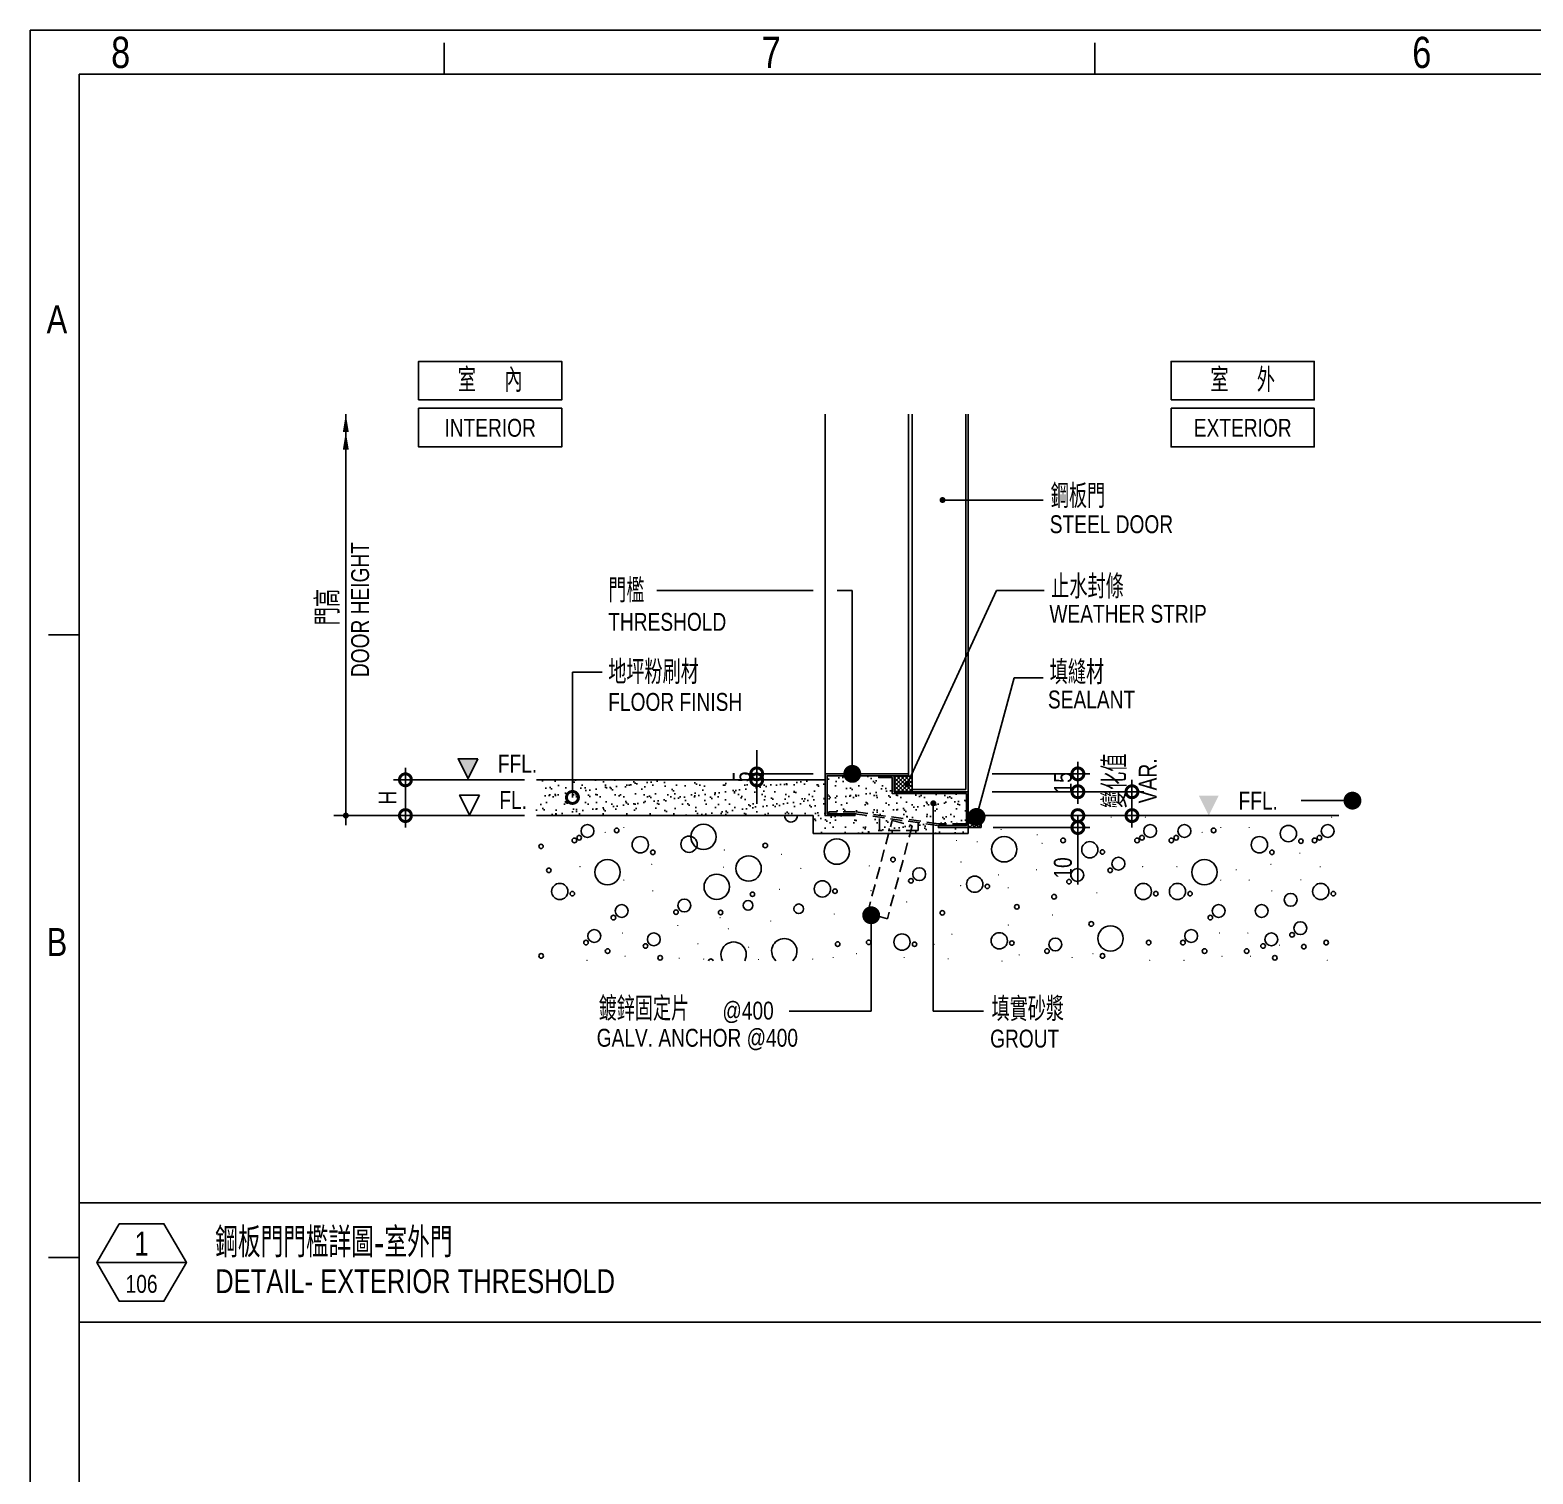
# Model space of a CAD drawing. Extents: x -14231 to 413940, y -171733 to 124993.
# Drawn here: x -10.9 to 241.1, y 329.7 to 571.9 of the extents above; entities that cross this region are included whole.
import ezdxf
from ezdxf.enums import TextEntityAlignment as Align

# ---------------------------------------------------------------- set-up
doc = ezdxf.new("R2010")
doc.units = 0
doc.header["$LTSCALE"] = 8
doc.linetypes.add('HIDDEN', pattern=[0.375, 0.25, -0.125])
doc.layers.get('0').update_dxf_attribs({"color": 1, "linetype": 'CONTINUOUS'})
doc.layers.get('Defpoints').update_dxf_attribs({"linetype": 'CONTINUOUS'})
for name, color, linetype in [('1', 1, 'CONTINUOUS'), ('2', 2, 'CONTINUOUS'), ('3', 3, 'CONTINUOUS'), ('BOR', 1, 'CONTINUOUS'), ('DIM', 1, 'CONTINUOUS'), ('NOTE', 2, 'CONTINUOUS'), ('SECTIONS', 3, 'CONTINUOUS'), ('TEXT', 2, 'CONTINUOUS')]:
    doc.layers.add(name, color=color, linetype=linetype)
doc.styles.add('ACADCHN6', font='CTCICHN0.shx', dxfattribs={"bigfont": 'ACADCHN6.shx'})
doc.styles.add('CTCIL_A1_DWG$0$ARIAL', font='Arial')
doc.styles.add('S1', font='AUCAD', dxfattribs={"width": 0.8, "height": 3})
doc.dimstyles.new('CTCI_ARCHI-5', dxfattribs={"dimtxt": 3, "dimasz": 4, "dimexe": 2, "dimexo": 2, "dimgap": 1, "dimtad": 3, "dimlfac": 5, "dimzin": 9, "dimdsep": 46, "dimtxsty": 'S1', "dimblk": 'DOTSMALL', "dimcen": 0, "dimdle": 2, "dimclrd": 1, "dimclre": 1, "dimclrt": 2, "dimadec": 0, "dimazin": 0, "dimtfac": 1, "dimtmove": 0, "dimatfit": 3, "dimldrblk": 'DOTSMALL', "dimfxl": 1, "dimtolj": 1, "dimtzin": 0, "dimarcsym": 0})
doc.dimstyles.new('CTCI_CVLLEADER', dxfattribs={"dimtxt": 3, "dimasz": 3, "dimexe": 2, "dimexo": 2, "dimgap": 1, "dimtad": 0, "dimtih": 1, "dimtoh": 1, "dimdec": 4, "dimlfac": 100, "dimzin": 0, "dimdsep": 46, "dimtxsty": 'S1', "dimblk": 'DTARROWF', "dimcen": 2, "dimclrd": 1, "dimclre": 1, "dimclrt": 2, "dimadec": 0, "dimazin": 0, "dimtfac": 1, "dimtdec": 4, "dimtofl": 0, "dimtmove": 0, "dimatfit": 3, "dimldrblk": 'DTARROWF', "dimfxl": 1, "dimtolj": 1, "dimtzin": 0, "dimarcsym": 0})

# ---------------------------------------------------------------- blocks, each defined once
blk = doc.blocks.new('DTARROWF')
at = {"color": 0, "const_width": 0.5}
blk.add_lwpolyline([(-0.25, 0, 1), (0.25, 0, 1)], format="xyb", close=True, dxfattribs=at)
blk = doc.blocks.new('_DotSmall')
at = {"color": 0, "linetype": 'ByBlock', "const_width": 0.5}
blk.add_lwpolyline([(-0.0625, 0, 1), (0.0625, 0, 1)], format="xyb", close=True, dxfattribs=at)
blk = doc.blocks.new('*D13')
at = {"layer": '1', "color": 1, "lineweight": -2, "transparency": 16777216}
for p, q in [((110.93, 447.15), (110.93, 451.15)), ((120.4, 447.15), (108.93, 447.15)), ((118.4, 446.15), (108.93, 446.15)), ((110.93, 446.15), (110.93, 447.15)), ((110.93, 446.15), (110.93, 442.15))]:
    blk.add_line(p, q, dxfattribs=at)
at = {"layer": 'Defpoints', "color": 0, "transparency": 16777216}
for p in [(110.93, 447.15), (120.4, 446.15), (122.4, 447.15)]:
    blk.add_point(p, dxfattribs=at)
at = {"layer": '1', "color": 1, "lineweight": -2, "transparency": 16777216, "xscale": 4, "yscale": 4, "zscale": 4}
for p, rotation in [((110.93, 447.15), 270), ((110.93, 446.15), 90)]:
    blk.add_blockref('_DotSmall', p, dxfattribs=dict(at, rotation=rotation))
at = {"layer": '1', "color": 2, "transparency": 16777216, "insert": (108.43, 446.65), "char_height": 3, "attachment_point": 5, "rotation": 90, "style": 'S1'}
blk.add_mtext('\\A1;5', dxfattribs=at)
blk = doc.blocks.new('*D15')
at = {"layer": '1', "color": 1, "lineweight": -2, "transparency": 16777216}
for p, q in [((164.78, 442.15), (164.78, 449.15)), ((152.4, 447.15), (166.78, 447.15)), ((152.4, 444.15), (166.78, 444.15))]:
    blk.add_line(p, q, dxfattribs=at)
at = {"layer": 'Defpoints', "color": 0, "transparency": 16777216}
for p in [(150.4, 447.15), (164.78, 447.15), (150.4, 444.15)]:
    blk.add_point(p, dxfattribs=at)
at = {"layer": '1', "color": 1, "lineweight": -2, "transparency": 16777216, "xscale": 4, "yscale": 4, "zscale": 4}
for p, rotation in [((164.78, 447.15), 90), ((164.78, 444.15), 270)]:
    blk.add_blockref('_DotSmall', p, dxfattribs=dict(at, rotation=rotation))
at = {"layer": '1', "color": 2, "transparency": 16777216, "insert": (162.28, 445.65), "char_height": 3, "width": 19.6618, "attachment_point": 5, "rotation": 90, "style": 'S1'}
blk.add_mtext('\\A1;15', dxfattribs=at)
blk = doc.blocks.new('*D16')
at = {"layer": '1', "color": 1, "lineweight": -2, "transparency": 16777216}
for p, q in [((173.85, 446.15), (173.85, 438.15)), ((152.4, 444.15), (175.85, 444.15)), ((152.4, 440.15), (175.85, 440.15))]:
    blk.add_line(p, q, dxfattribs=at)
at = {"layer": 'Defpoints', "color": 0, "transparency": 16777216}
for p in [(150.4, 444.15), (150.4, 440.15), (173.85, 440.15)]:
    blk.add_point(p, dxfattribs=at)
at = {"layer": '1', "color": 1, "lineweight": -2, "transparency": 16777216, "xscale": 4, "yscale": 4, "zscale": 4}
for p, rotation in [((173.85, 444.15), 90), ((173.85, 440.15), 270)]:
    blk.add_blockref('_DotSmall', p, dxfattribs=dict(at, rotation=rotation))
at = {"layer": '1', "color": 2, "transparency": 16777216, "insert": (171.35, 442.15), "char_height": 3, "width": 10.7727, "attachment_point": 5, "rotation": 90, "style": 'S1'}
blk.add_mtext('\\A1;{\\fPMingLiU|b0|i0|c136|p18; }', dxfattribs=at)
blk = doc.blocks.new('*D17')
at = {"layer": '1', "color": 1, "lineweight": -2, "transparency": 16777216}
for p, q in [((150.55, 440.15), (166.78, 440.15)), ((164.78, 440.15), (164.78, 436.15)), ((150.55, 438.15), (166.78, 438.15)), ((164.78, 438.15), (164.78, 428.59))]:
    blk.add_line(p, q, dxfattribs=at)
at = {"layer": 'Defpoints', "color": 0, "transparency": 16777216}
for p in [(148.55, 440.15), (164.78, 440.15), (148.55, 438.15)]:
    blk.add_point(p, dxfattribs=at)
at = {"layer": '1', "color": 1, "lineweight": -2, "transparency": 16777216, "xscale": 4, "yscale": 4, "zscale": 4}
for p, rotation in [((164.78, 440.15), 90), ((164.78, 438.15), 270)]:
    blk.add_blockref('_DotSmall', p, dxfattribs=dict(at, rotation=rotation))
at = {"layer": '1', "color": 2, "transparency": 16777216, "insert": (162.28, 431.37), "char_height": 3, "attachment_point": 5, "rotation": 90, "style": 'S1'}
blk.add_mtext('\\A1;10', dxfattribs=at)
blk = doc.blocks.new('CTCIL_A1_DWG')
at = {"linetype": 'Continuous', "lineweight": 25}
for p, q in [((840, 593), (0, 593)), ((0, 593), (0, 1)), ((70.43, 585.5), (70.43, 590.81)), ((181.03, 585.5), (181.03, 590.81)), ((832.65, 585.5), (8.35, 585.5)), ((8.35, 585.5), (8.35, 8.5)), ((8.35, 490.15), (3.13, 490.15)), ((8.35, 384.28), (3.13, 384.28))]:
    blk.add_line(p, q, dxfattribs=at)
at = {"linetype": 'Continuous', "lineweight": 0, "style": 'CTCIL_A1_DWG$0$ARIAL', "width": 0.786}
for s, height, p in [('8', 5.31, (13.78, 586.55)), ('7', 5.31, (124.39, 586.55)), ('6', 5.31, (234.99, 586.55)), ('A', 4.78, (2.82, 541.44)), ('B', 4.78, (2.82, 435.56))]:
    blk.add_text(s, height=height, dxfattribs=at).set_placement(p)

msp = doc.modelspace()

# ---------------------------------------------------------------- hatches: boundary and pattern name
at = {"layer": '1'}
h = msp.add_hatch(dxfattribs=at)
h.set_pattern_fill('AR-SAND', color=2, scale=0.05, style=0)
h.set_pattern_definition([(37.5, (-230.369, 159.8493), (-0.0800016, 2.447066), [0, -1.9304, 0, -2.159, 0, -2.06375]), (7.5, (-230.369, 159.8493), (2.247616, 3.584126), [0, -1.0414, 0, -1.7399, 0, -0.66675]), (327.5, (-231.931, 159.8493), (3.954962, 0.007186), [0, -0.635, 0, -2.286, 0, -2.9845]), (317.5, (-231.931, 159.8493), (3.817782, 1.114647), [0, -0.3175, 0, -1.4986, 0, -1.7145])])
h.paths.add_polyline_path([(110.928, 445.9035, -0.41421356), (110.678, 446.1535), (108.928, 446.1535), (73.9983, 446.1535), (73.9983, 440.1535), (110.678, 440.1535, -0.41421356), (110.928, 440.4035)])
h.paths.add_polyline_path([(122.3983, 446.1535), (118.093, 446.1535), (118.093, 443.4466, -1), (118.093, 442.9466, -1), (118.093, 443.4466), (118.093, 446.1535), (111.178, 446.1535, -0.41421356), (110.928, 445.9035), (110.928, 440.4035, -0.41421356), (111.178, 440.1535), (114.3968, 440.1535), (120.3983, 440.1535), (120.3983, 437.1535), (133.063, 437.1535), (133.197, 437.6535), (131.5089, 437.6535), (131.5089, 439.8863), (127.3983, 440.4735), (127.3983, 440.1535), (122.3983, 440.1535)])
h.paths.add_polyline_path([(146.3983, 438.1535), (141.3983, 438.1535), (141.3983, 438.4735), (137.98, 438.9619), (137.98, 437.6535), (136.7929, 437.6535), (136.6589, 437.1535), (146.3983, 437.1535)])
h.paths.add_polyline_path([(136.7929, 437.6535), (133.197, 437.6535), (133.063, 437.1535), (136.6589, 437.1535)])
h.paths.add_polyline_path([(137.0085, 438.458), (133.6535, 439.357), (133.197, 437.6535), (136.7929, 437.6535)], flags=17)
h.paths.add_polyline_path([(133.6535, 439.357), (137.0085, 438.458), (136.7929, 437.6535), (137.98, 437.6535), (137.98, 438.9619), (131.5089, 439.8863), (131.5089, 437.6535), (133.197, 437.6535)])
h.paths.add_polyline_path([(110.178, 440.4293), (110.178, 445.8777), (105.678, 445.8777), (105.678, 440.4293)], flags=24)
h = msp.add_hatch(dxfattribs=at)
h.set_pattern_fill('ANSI37', color=256, scale=0.15, style=0)
h.set_pattern_definition([(315, (-158.9315, 905.80354), (-0.3367596, -0.3367596), []), (225, (-158.9315, 905.80354), (-0.3367596, 0.3367596), [])])
h.paths.add_polyline_path([(136.9983, 444.2101), (134.0427, 444.2101), (134.0427, 446.7701), (136.9983, 446.7701)])
at = {"layer": '2'}
h = msp.add_hatch(dxfattribs=at)
h.set_pattern_fill('AR-SAND', color=256, scale=0.05, style=0)
h.set_pattern_definition([(37.5, (-179.969, 159.7477), (-0.080002, 2.447066), [0, -1.9304, 0, -2.159, 0, -2.06375]), (7.5, (-179.969, 159.7477), (2.247616, 3.584126), [0, -1.0414, 0, -1.7399, 0, -0.66675]), (327.5, (-181.531, 159.7477), (3.954962, 0.007186), [0, -0.635, 0, -2.286, 0, -2.9845]), (317.5, (-181.531, 159.7477), (3.817782, 1.114647), [0, -0.3175, 0, -1.4986, 0, -1.7145])])
h.paths.add_polyline_path([(146.0783, 443.8335), (133.656, 443.8335), (133.656, 446.5135), (131.3983, 446.5135), (131.3983, 446.8335), (122.7183, 446.8335), (122.7183, 440.4735), (123.0383, 440.4735), (123.0383, 440.7935), (127.4211, 440.7935), (141.4211, 438.7935), (145.7583, 438.7935), (145.7583, 438.4735), (146.0783, 438.4735)])
at = {"layer": 'DIM', "linetype": 'Continuous'}
h = msp.add_hatch(dxfattribs=at)
h.set_pattern_fill('ANSI37', color=1, scale=4, style=0)
h.set_pattern_definition([(315, (-2886.79474, 905.62555), (-0.35355339, -0.35355339), []), (225, (-2886.79474, 905.62555), (-0.35355339, 0.35355339), [])])
h.paths.add_polyline_path([(148.5488, 440.1535), (148.5488, 438.1535), (146.3983, 438.1535), (146.3983, 439.1535), (146.3983, 440.1535, 0.26305147)])

# ---------------------------------------------------------------- linework, layer by layer
at = {"color": 1}
for p, q in [((136.3983, 446.7701), (136.3983, 507.4976)), ((146.3983, 444.1535), (146.3983, 507.4976))]:
    msp.add_line(p, q, dxfattribs=at)
at = {"color": 1, "linetype": 'Continuous'}
msp.add_line((148.5488, 438.1535), (146.3983, 438.1535), dxfattribs=at)
at = {"color": 2}
msp.add_lwpolyline([(136.3983, 446.8335), (122.7183, 446.8335), (122.7183, 440.4735), (127.3983, 440.4735), (127.3983, 440.1535), (122.3983, 440.1535), (122.3983, 447.1535), (136.3983, 447.1535)], close=True, dxfattribs=at)
msp.add_lwpolyline([(131.3983, 446.8335), (131.3983, 446.5135), (133.656, 446.5135), (133.656, 443.8335), (146.0783, 443.8335), (146.0783, 438.4735), (141.3983, 438.4735), (141.3983, 438.1535), (146.3983, 438.1535), (146.3983, 444.1535), (133.976, 444.1535), (133.976, 446.8335)], dxfattribs=at)
at = {"color": 1}
msp.add_lwpolyline([(136.9983, 444.2101), (134.0427, 444.2101), (134.0427, 446.7701), (136.9983, 446.7701)], close=True, dxfattribs=at)
at = {"color": 1, "linetype": 'HIDDEN'}
msp.add_lwpolyline([(132.8293, 422.861), (129.4743, 423.76), (133.6535, 439.357), (137.0085, 438.458)], close=True, dxfattribs=at)
at = {"layer": '1'}
for p, q in [((42.0142, 438.5205), (42.0142, 507.4976)), ((120.3983, 477.9049), (94.172, 477.9049))]:
    msp.add_line(p, q, dxfattribs=at)
at = {"layer": '1', "color": 1}
for p, q in [((71.9983, 446.1535), (50.0142, 446.1535)), ((52.0142, 438.1535), (52.0142, 448.1535)), ((71.9983, 440.1535), (50.0142, 440.1535))]:
    msp.add_line(p, q, dxfattribs=at)
at = {"layer": '1', "const_width": 0.1}
for points in [[(170.3094, 439.8902, 1), (170.4094, 439.8902, 1)], [(176.0504, 439.8902, 1), (176.1504, 439.8902, 1)], [(207.2758, 439.8902, 1), (207.3758, 439.8902, 1)], [(85.4568, 437.3383, 1), (85.5568, 437.3383, 1)], [(88.5825, 438.1586, 1), (88.6825, 438.1586, 1)], [(144.3735, 435.9826, 1), (144.4735, 435.9826, 1)], [(151.8529, 437.8158, 1), (151.9529, 437.8158, 1)], [(157.909, 436.9406, 1), (158.009, 436.9406, 1)], [(185.5618, 437.3383, 1), (185.6618, 437.3383, 1)], [(188.6875, 438.1586, 1), (188.7875, 438.1586, 1)], [(193.4525, 438.1586, 1), (193.5525, 438.1586, 1)], [(105.4457, 434.3857, 1), (105.5457, 434.3857, 1)], [(115.016, 433.6549, 1), (115.116, 433.6549, 1)], [(147.8383, 435.7661, 1), (147.9383, 435.7661, 1)], [(158.7312, 435.4965, 1), (158.8312, 435.4965, 1)], [(201.9636, 433.8468, 1), (202.0636, 433.8468, 1)], [(81.237, 431.5773, 1), (81.337, 431.5773, 1)], [(93.2786, 431.9772, 1), (93.3786, 431.9772, 1)], [(105.3128, 431.5009, 1), (105.4128, 431.5009, 1)], [(118.2725, 431.3016, 1), (118.3725, 431.3016, 1)], [(129.7605, 431.7166, 1), (129.8605, 431.7166, 1)], [(145.1358, 432.366, 1), (145.2358, 432.366, 1)], [(157.7887, 431.0711, 1), (157.8887, 431.0711, 1)], [(161.6709, 432.7583, 1), (161.7709, 432.7583, 1)], [(175.6011, 431.5773, 1), (175.7011, 431.5773, 1)], [(181.342, 431.5773, 1), (181.442, 431.5773, 1)], [(191.2771, 431.0711, 1), (191.3771, 431.0711, 1)], [(197.1, 431.9772, 1), (197.2, 431.9772, 1)], [(205.3687, 431.5773, 1), (205.4687, 431.5773, 1)], [(88.5825, 429.3355, 1), (88.6825, 429.3355, 1)], [(145.0802, 428.4065, 1), (145.1802, 428.4065, 1)], [(151.4158, 430.2014, 1), (151.5158, 430.2014, 1)], [(188.6875, 429.3355, 1), (188.7875, 429.3355, 1)], [(193.4525, 429.3355, 1), (193.5525, 429.3355, 1)], [(202.1229, 429.389, 1), (202.2229, 429.389, 1)], [(93.4379, 427.5194, 1), (93.5379, 427.5194, 1)], [(114.6837, 427.7807, 1), (114.7837, 427.7807, 1)], [(130.0295, 427.5708, 1), (130.1295, 427.5708, 1)], [(153.0625, 428.0341, 1), (153.1625, 428.0341, 1)], [(167.9161, 427.1906, 1), (168.0161, 427.1906, 1)], [(197.2593, 427.5194, 1), (197.3593, 427.5194, 1)], [(123.8616, 423.6474, 1), (123.9616, 423.6474, 1)], [(136.0146, 425.6721, 1), (136.1146, 425.6721, 1)], [(160.4893, 423.4787, 1), (160.5893, 423.4787, 1)], [(97.6227, 421.7268, 1), (97.7227, 421.7268, 1)], [(104.7314, 423.0326, 1), (104.8314, 423.0326, 1)], [(106.1191, 421.1606, 1), (106.2191, 421.1606, 1)], [(113.2278, 422.4664, 1), (113.3278, 422.4664, 1)], [(153.0625, 421.7915, 1), (153.1625, 421.7915, 1)], [(88.3659, 420.4606, 1), (88.4659, 420.4606, 1)], [(101.018, 418.6459, 1), (101.118, 418.6459, 1)], [(140.5961, 418.5628, 1), (140.6961, 418.5628, 1)], [(143.6102, 420.2731, 1), (143.7102, 420.2731, 1)], [(188.471, 420.4606, 1), (188.571, 420.4606, 1)], [(193.2359, 420.4606, 1), (193.3359, 420.4606, 1)], [(198.5326, 418.4339, 1), (198.6326, 418.4339, 1)], [(82.4185, 415.8864, 1), (82.5185, 415.8864, 1)], [(88.799, 416.5643, 1), (88.899, 416.5643, 1)], [(97.8692, 416.2215, 1), (97.9692, 416.2215, 1)], [(101.9897, 416.0887, 1), (102.0897, 416.0887, 1)], [(109.5144, 418.0797, 1), (109.6144, 418.0797, 1)], [(111.1613, 416.0222, 1), (111.2613, 416.0222, 1)], [(120.2664, 416.0887, 1), (120.3664, 416.0887, 1)], [(123.697, 416.3479, 1), (123.797, 416.3479, 1)], [(127.595, 416.9973, 1), (127.695, 416.9973, 1)], [(135.6074, 416.3479, 1), (135.7074, 416.3479, 1)], [(142.9702, 416.1314, 1), (143.0702, 416.1314, 1)], [(154.8806, 416.7808, 1), (154.9806, 416.7808, 1)], [(163.7593, 416.3479, 1), (163.8593, 416.3479, 1)], [(167.261, 416.9773, 1), (167.361, 416.9773, 1)], [(176.7826, 415.8864, 1), (176.8826, 415.8864, 1)], [(182.5236, 415.8864, 1), (182.6236, 415.8864, 1)], [(188.9041, 416.5643, 1), (189.0041, 416.5643, 1)], [(193.669, 416.5643, 1), (193.769, 416.5643, 1)], [(206.5503, 415.8864, 1), (206.6503, 415.8864, 1)], [(152.0033, 415.7503, 1), (152.1033, 415.7503, 1)]]:
    msp.add_lwpolyline(points, format="xyb", close=True, dxfattribs=at)
at = {"layer": '1', "color": 1}
for centre, radius in [((82.5416, 437.5581), 1.0789), ((101.9983, 436.586), 2.1233), ((176.9057, 437.5581), 1.0789), ((182.6466, 437.5581), 1.0789), ((206.6733, 437.5581), 1.0789), ((80.3502, 435.9845), 0.3853), ((81.1545, 436.4412), 0.3853), ((87.4394, 437.6717), 0.3853), ((91.3966, 435.2678), 1.364), ((99.5772, 435.3538), 1.364), ((124.3574, 434.1136), 2.1233), ((152.4234, 434.4956), 2.1233), ((162.3032, 435.9845), 0.3853), ((174.7143, 435.9845), 0.3853), ((175.5186, 436.4412), 0.3853), ((180.4552, 435.9845), 0.3853), ((181.2595, 436.4412), 0.3853), ((187.5445, 437.6717), 0.3853), ((195.2181, 435.2678), 1.364), ((200.0816, 437.1374), 1.364), ((202.1896, 435.8672), 0.372), ((204.4819, 435.9845), 0.3853), ((205.2862, 436.4412), 0.3853), ((74.7552, 434.982), 0.372), ((93.5046, 433.9976), 0.372), ((112.3515, 435.1296), 0.3853), ((166.7834, 434.4219), 1.364), ((168.8914, 434.0501), 0.372), ((197.326, 433.9976), 0.372), ((76.0556, 430.9716), 0.3853), ((85.9012, 430.6562), 2.1233), ((109.5618, 431.2731), 2.1233), ((133.7775, 432.7788), 0.3853), ((138.1763, 430.3297), 1.0789), ((164.6836, 430.1878), 1.0789), ((170.1918, 430.9716), 0.3853), ((171.5789, 432.0885), 1.0789), ((186.0063, 430.6562), 2.1233), ((77.8998, 427.424), 1.364), ((104.2166, 428.2125), 2.1233), ((121.9362, 427.856), 1.364), ((136.7891, 429.2128), 0.3853), ((147.4841, 428.6494), 1.364), ((149.592, 428.2776), 0.372), ((163.2964, 429.0708), 0.3853), ((175.7456, 427.424), 1.364), ((181.4865, 427.424), 1.364), ((205.5132, 427.424), 1.364), ((80.0078, 427.0522), 0.372), ((98.7792, 425.0767), 1.0789), ((110.2066, 426.9603), 0.372), ((124.0442, 427.4842), 0.372), ((160.7841, 426.5362), 0.3853), ((177.8535, 427.0522), 0.372), ((183.5945, 427.0522), 0.372), ((200.454, 426.0283), 1.0789), ((207.6212, 427.0522), 0.372), ((86.8885, 423.0418), 0.3853), ((88.2756, 424.1587), 1.0789), ((97.3921, 423.9597), 0.3853), ((104.8615, 423.8998), 0.372), ((142.0482, 423.8367), 0.3853), ((154.5388, 424.849), 0.3853), ((186.9935, 423.0418), 0.3853), ((188.3806, 424.1587), 1.0789), ((195.5904, 424.1587), 1.0789), ((83.6779, 419.9656), 1.0789), ((167.0293, 421.9808), 0.3853), ((170.2578, 419.5507), 2.1233), ((183.7829, 419.9656), 1.0789), ((202.0886, 421.2673), 1.0789), ((82.2907, 418.8487), 0.3853), ((92.2788, 418.2808), 0.3853), ((93.6659, 419.3977), 1.0789), ((124.494, 418.6064), 0.3853), ((129.6933, 418.8941), 0.3853), ((135.2855, 418.9469), 1.364), ((137.3935, 418.575), 0.372), ((151.5995, 419.1495), 1.364), ((153.7074, 418.7776), 0.372), ((160.9896, 418.5423), 1.0789), ((176.6548, 418.8487), 0.3853), ((182.3958, 418.8487), 0.3853), ((195.838, 418.2808), 0.3853), ((197.2251, 419.3977), 1.0789), ((200.7015, 420.1503), 0.3853), ((202.6686, 418.1739), 0.3853), ((206.4225, 418.8487), 0.3853), ((74.7699, 416.6159), 0.3853), ((85.9203, 417.4254), 0.3853), ((94.7298, 416.3044), 0.3853), ((159.6025, 417.4254), 0.3853), ((168.9061, 416.6159), 0.3853), ((186.0253, 417.4254), 0.3853), ((193.0909, 417.4254), 0.3853), ((197.805, 416.3044), 0.3853)]:
    msp.add_circle(centre, radius, dxfattribs=at)
at = {"layer": '1', "linetype": 'Continuous'}
for centre in [(109.4779, 425.086), (117.9744, 424.5198)]:
    msp.add_circle(centre, 0.8137, dxfattribs=at)
at = {"layer": '1', "color": 1}
for centre, radius, start, end in [((116.6625, 440.1448), 1.0789, 179.537833, 0.462167), ((107.0519, 416.8385), 2.1233, 331.36205, 208.63795), ((115.5483, 417.4081), 2.1233, 311.622002, 228.377998), ((103.2263, 415.7382), 0.3853, 12.398692, 167.601308)]:
    msp.add_arc(centre, radius, start, end, dxfattribs=at)
at = {"layer": '2'}
for p, q in [((136.9983, 444.5535), (136.9983, 507.4976)), ((145.9983, 444.5535), (145.9983, 507.4976)), ((145.9983, 444.5535), (136.9983, 444.5535))]:
    msp.add_line(p, q, dxfattribs=at)
at = {"layer": '2', "linetype": 'HIDDEN'}
msp.add_lwpolyline([(123.0383, 440.4735), (123.0383, 440.7935), (123.0383, 440.4735), (127.3983, 440.4735), (141.3983, 438.4735), (145.7583, 438.4735), (145.7583, 438.7935), (141.4211, 438.7935), (127.4211, 440.7935), (123.0383, 440.7935)], dxfattribs=at)
at = {"layer": '3'}
for p, q in [((-2.7034, 375.1898), (810.3973, 375.1898)), ((-2.7034, 355.1898), (810.3973, 355.1898))]:
    msp.add_line(p, q, dxfattribs=at)
at = {"layer": 'DIM', "color": 1, "linetype": 'Continuous'}
for p, q in [((122.3983, 447.1535), (122.3983, 507.4976)), ((71.9983, 440.1535), (40.0142, 440.1535)), ((148.5488, 440.1535), (148.5488, 438.1535)), ((150.8458, 440.1535), (166.7764, 440.1535))]:
    msp.add_line(p, q, dxfattribs=at)
at = {"layer": 'DIM', "color": 2, "linetype": 'Continuous'}
msp.add_line((122.3983, 446.1535), (73.9983, 446.1535), dxfattribs=at)
at = {"layer": 'DIM', "color": 1}
for p, q in [((108.928, 447.1535), (120.1711, 447.1535)), ((166.7764, 447.1535), (150.3983, 447.1535)), ((166.7764, 444.1535), (150.3983, 444.1535)), ((166.7764, 440.1535), (150.5488, 440.1535)), ((166.7764, 438.1535), (150.5488, 438.1535))]:
    msp.add_line(p, q, dxfattribs=at)
at = {"layer": 'DIM', "color": 3, "linetype": 'Continuous'}
for p, q in [((120.3983, 440.1535), (73.9983, 440.1535)), ((120.3983, 440.1535), (120.3983, 437.1535)), ((146.3983, 440.1535), (146.3983, 437.1535)), ((148.5488, 440.1535), (208.5418, 440.1535)), ((146.3983, 437.1535), (120.3983, 437.1535))]:
    msp.add_line(p, q, dxfattribs=at)
at = {"layer": 'DIM', "color": 1, "linetype": 'Continuous'}
for points in [[(54.2148, 509.8533), (78.2256, 509.8533), (78.2256, 516.333), (54.2148, 516.333)], [(180.4197, 509.8533), (204.4306, 509.8533), (204.4306, 516.333), (180.4197, 516.333)], [(54.2148, 508.4761), (54.2148, 501.9965), (78.2256, 501.9965), (78.2256, 508.4761)], [(180.4197, 508.4761), (180.4197, 501.9965), (204.4306, 501.9965), (204.4306, 508.4761)]]:
    msp.add_lwpolyline(points, close=True, dxfattribs=at)
at = {"layer": 'DIM', "color": 2, "const_width": 0.5}
msp.add_lwpolyline([(41.7642, 440.1535, 1), (42.2642, 440.1535, 1)], format="xyb", close=True, dxfattribs=at)
at = {"layer": 'DIM', "color": 2, "linetype": 'HIDDEN'}
msp.add_lwpolyline([(137.98, 438.9619), (137.98, 437.6535), (131.5089, 437.6535), (131.5089, 439.8863)], dxfattribs=at)
at = {"layer": 'DIM', "color": 1, "linetype": 'Continuous'}
msp.add_arc((147.4736, 442.0559), 2.1852, 240.524281, 299.475719, dxfattribs=at)
at = {"layer": 'DIM', "color": 1}
for points in [[(41.5142, 504.4976), (42.5142, 504.4976), (42.0142, 507.4976)], [(41.5142, 501.4976), (42.5142, 501.4976), (42.0142, 504.4976)]]:
    msp.add_solid(points, dxfattribs=at)
at = {"layer": 'NOTE'}
for points in [[(64.1769, 449.6902), (60.8436, 449.6902), (62.5103, 446.3568)], [(188.3936, 443.4869), (185.0602, 443.4869), (186.7269, 440.1535)]]:
    msp.add_solid(points, dxfattribs=at)
at = {"layer": 'SECTIONS', "color": 2}
for points in [[(64.1769, 449.6902), (60.8436, 449.6902), (62.5103, 446.3568)], [(64.4354, 443.5885), (61.1021, 443.5885), (62.7688, 440.2552)]]:
    msp.add_lwpolyline(points, close=True, dxfattribs=at)
at = {"layer": 'TEXT', "color": 3}
msp.add_line((15.273, 365.1898), (0.2619, 365.1898), dxfattribs=at)
msp.add_lwpolyline([(4.0146, 371.6898), (0.2619, 365.1898), (4.0146, 358.6898), (11.5202, 358.6898), (15.273, 365.1898), (11.5202, 371.6898)], close=True, dxfattribs=at)

# ---------------------------------------------------------------- block references
at = {"layer": '1', "color": 1, "xscale": 4, "yscale": 4, "zscale": 4}
for p, rotation in [((52.0142, 446.1535), 90), ((52.0142, 440.1535), 270)]:
    msp.add_blockref('_DotSmall', p, dxfattribs=dict(at, rotation=rotation))
at = {"layer": 'BOR', "linetype": 'Continuous', "xscale": 0.9864072873835638, "yscale": 0.9864072873835638, "zscale": 0.9864072873835638}
msp.add_blockref('CTCIL_A1_DWG', (-10.9373, -13.0428), dxfattribs=at)

# ---------------------------------------------------------------- texts
at = {"layer": 'DIM', "color": 2, "linetype": 'Continuous', "style": 'S1', "width": 0.8}
msp.add_text('H', height=3, rotation=90, dxfattribs=at).set_placement((50.5142, 443.1535), align=Align.CENTER)
at = {"layer": 'TEXT', "width": 0.8}
for s, height, style, p in [('室    內', 4, 'ACADCHN6', (66.2202, 511.2043)), ('室    外', 4, 'ACADCHN6', (192.4252, 511.2043)), ('INTERIOR', 3, 'S1', (66.2202, 503.6908)), ('EXTERIOR', 3, 'S1', (192.4252, 503.6908))]:
    msp.add_text(s, height=height, dxfattribs=dict(at, style=style)).set_placement(p, align=Align.CENTER)
for s, height, style, p in [('鋼板門', 4, 'ACADCHN6', (160.2373, 491.739)), ('STEEL DOOR', 3, 'S1', (160.0626, 487.5195)), ('止水封條', 4, 'ACADCHN6', (160.3166, 476.5561)), ('WEATHER STRIP', 3, 'S1', (160.0066, 472.4973)), ('填縫材', 4, 'ACADCHN6', (160.0682, 462.1806)), ('SEALANT', 3, 'S1', (159.7582, 458.1217)), ('FFL.', 3, 'S1', (67.5103, 447.3568)), ('FL.', 3, 'S1', (67.7688, 441.2552)), ('FFL.', 3, 'S1', (191.7269, 441.1535)), ('鍍鋅固定片', 4, 'ACADCHN6', (84.3986, 405.7513)), ('@400', 3, 'S1', (105.1632, 405.9437)), ('填實砂漿', 4, 'ACADCHN6', (150.3076, 405.7)), ('GALV. ANCHOR @400', 3, 'S1', (84.0863, 401.3878)), ('GROUT', 3, 'S1', (150.062, 401.2536))]:
    msp.add_text(s, height=height, dxfattribs=dict(at, style=style)).set_placement(p)
for s, height, style, p in [('DOOR HEIGHT', 3, 'S1', (45.9102, 474.7004)), ('門高', 4, 'ACADCHN6', (40.981, 475.1156)), ('VAR.', 3.01548, 'S1', (178.0137, 445.9838))]:
    msp.add_text(s, height=height, rotation=90, dxfattribs=dict(at, style=style)).set_placement(p, align=Align.CENTER)
for s, height, style, p in [('門檻', 4, 'ACADCHN6', (86.0225, 477.9049)), ('THRESHOLD', 3, 'S1', (86.0225, 472.6435)), ('地坪粉刷材', 4, 'ACADCHN6', (86.0225, 464.2201)), ('FLOOR FINISH', 3, 'S1', (86.0225, 459.2201))]:
    msp.add_text(s, height=height, dxfattribs=dict(at, style=style)).set_placement(p, align=Align.MIDDLE_LEFT)
at = {"layer": 'TEXT', "color": 2, "style": 'ACADCHN6', "width": 0.8}
msp.add_text('變化值', height=4.02064, rotation=90, dxfattribs=at).set_placement((172.9653, 445.9838), align=Align.CENTER)
at = {"layer": 'TEXT', "color": 3, "width": 0.8}
for s, height, style, p in [('鋼板門門檻詳圖-室外門', 5, 'ACADCHN6', (20.118, 366.0701)), ('DETAIL- EXTERIOR THRESHOLD', 4, 'S1', (20.118, 360.0701))]:
    msp.add_text(s, height=height, dxfattribs=dict(at, style=style)).set_placement(p)
at = {"layer": 'TEXT', "color": 3, "style": 'S1', "width": 0.8}
for s, height, p in [('1', 4, (7.7674, 366.3476)), ('106', 3, (7.7674, 360.1139))]:
    msp.add_text(s, height=height, dxfattribs=at).set_placement(p, align=Align.CENTER)

# ---------------------------------------------------------------- dimensions: what is measured, and where the dimension line sits
at = {"layer": '1'}
for base, p1, p2, picture, middle in [((164.7764, 447.1535), (150.3983, 444.1535), (150.3983, 447.1535), '*D15', (164.7764, 445.6535)), ((110.928, 447.1535), (120.3983, 446.1535), (122.3983, 447.1535), '*D13', (110.928, 446.6535)), ((164.7764, 440.1535), (148.5488, 438.1535), (148.5488, 440.1535), '*D17', (164.7764, 431.3729))]:
    dim = msp.add_linear_dim(base=base, p1=p1, p2=p2, angle=90, dimstyle='CTCI_ARCHI-5', dxfattribs=at)
    dim.commit()
    dim.dimension.update_dxf_attribs({"geometry": picture, "text_midpoint": middle, "dimtype": 160})
dim = msp.add_linear_dim(base=(173.8536, 440.1535), p1=(150.3983, 444.1535), p2=(150.3983, 440.1535), angle=90, text='{\\fPMingLiU|b0|i0|c136|p18; }', dimstyle='CTCI_ARCHI-5', dxfattribs=at)
dim.commit()
dim.dimension.update_dxf_attribs({"geometry": '*D16', "text_midpoint": (173.8536, 442.1535), "dimtype": 160})

# ---------------------------------------------------------------- leaders
msp.add_leader([(80.0225, 443.1966), (80.0225, 464.2201), (85.0225, 464.2201)], dimstyle='CTCI_ARCHI-5', override={"dimgap": 1, "dimtad": 0}, dxfattribs=at)
at = {"layer": 'DIM', "color": 1, "linetype": 'Continuous'}
msp.add_leader([(142.0809, 493.0781), (158.9346, 493.0781)], dimstyle='CTCI_CVLLEADER', override={"dimasz": 1, "dimldrblk": 'Dot'}, dxfattribs=at)
at = {"layer": 'DIM', "color": 1}
for points in [[(126.9527, 447.1535), (126.9475, 477.9049), (124.3983, 477.9049)], [(210.8305, 442.6606), (202.2075, 442.6606)], [(130.1183, 423.4348), (130.1183, 407.3751), (116.3754, 407.3751)]]:
    msp.add_leader(points, dimstyle='CTCI_CVLLEADER', dxfattribs=at)
for points in [[(136.1311, 445.4096), (151.1445, 477.9049), (159.1395, 477.9049)], [(140.5363, 442.2164), (140.5363, 407.3751), (148.9348, 407.3751)]]:
    msp.add_leader(points, dimstyle='CTCI_CVLLEADER', override={"dimasz": 1, "dimldrblk": 'Dot'}, dxfattribs=at)
at = {"layer": 'DIM', "color": 1, "linetype": 'Continuous'}
msp.add_leader([(147.7983, 439.9355), (154.0755, 463.2413), (158.9771, 463.2413)], dimstyle='CTCI_CVLLEADER', dxfattribs=at)

doc.saveas('drawing.dxf')
